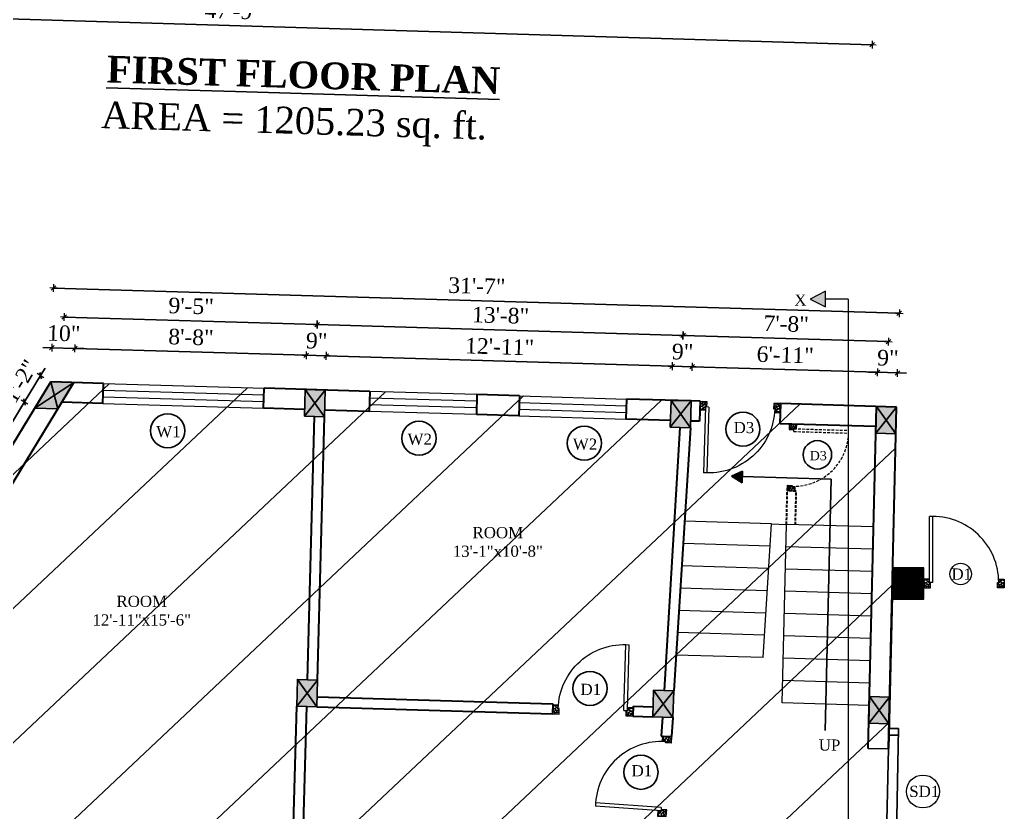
# Model space of a CAD drawing. Header units: inches. Extents: x 4069 to 291496, y -47643 to 12535.
# Drawn here: x 132044.5 to 132485.6, y -23140.3 to -22785.2 of the extents above; entities that cross this region are included whole.
import ezdxf

# ---------------------------------------------------------------- set-up
doc = ezdxf.new("R2010")
doc.units = ezdxf.units.IN
doc.header["$LTSCALE"] = 5
doc.header["$MEASUREMENT"] = 0
doc.linetypes.add('HIDDEN', pattern=[0.375, 0.25, -0.125])
for name, color, linetype, lineweight in [('A-WALL', 7, 'Continuous', 9), ('Dimension', 7, 'Continuous', 18), ('DOOR', 62, 'Continuous', 0), ('Dw', 2, 'Continuous', 18), ('tefriş', 30, 'Continuous', 9)]:
    doc.layers.add(name, color=color, linetype=linetype, lineweight=lineweight)
doc.layers.add('dim line', color=7, linetype='Continuous', lineweight=15, true_color=0xfab2b2)
doc.layers.add('TEXT', color=6, linetype='Continuous')
doc.layers.add('WALL', color=7, linetype='Continuous')
doc.styles.add('ordinary', font='times.ttf')
doc.dimstyles.new('Copy of 96', dxfattribs={"dimtxt": 7, "dimasz": 4, "dimexe": 0.5, "dimexo": 0.5, "dimgap": 3, "dimtad": 1, "dimdec": 1, "dimzin": 11, "dimdsep": 46, "dimlunit": 4, "dimtxsty": 'ordinary', "dimblk": 'OBLIQUE', "dimcen": 0.09, "dimse1": 1, "dimse2": 1, "dimclrt": 6, "dimazin": 0, "dimtfac": 1, "dimtdec": 1, "dimtix": 1, "dimtmove": 2, "dimatfit": 3, "dimldrblk": 'leader', "dimfxl": 0.5, "dimfxlon": 1, "dimtolj": 1, "dimtzin": 0, "dimarcsym": 0})

# ---------------------------------------------------------------- blocks, each defined once
blk = doc.blocks.new('C1a')
at = {"color": 1, "ltscale": 5}
for p, q in [((18657.75, 4625.76), (18648.75, 4625.76)), ((18648.75, 4625.76), (18648.82, 4613.76)), ((18657.82, 4613.76), (18657.75, 4625.76)), ((18648.82, 4613.76), (18657.82, 4613.76))]:
    blk.add_line(p, q, dxfattribs=at)
blk = doc.blocks.new('c2a')
at = {"color": 1, "ltscale": 5}
for p, q in [((18091.63, 4625.76), (18084.82, 4613.76)), ((18101.98, 4625.76), (18091.63, 4625.76)), ((18095.17, 4613.76), (18101.98, 4625.76)), ((18084.82, 4613.76), (18095.17, 4613.76))]:
    blk.add_line(p, q, dxfattribs=at)
blk = doc.blocks.new('A$C27B36B59')
at = {"layer": 'DOOR'}
for p, q in [((0, 4), (0, 0)), ((2.5, 4), (0, 4)), ((0, 0), (3, 0)), ((2.5, 2.5), (2.5, 4)), ((3, 2.5), (2.5, 2.5)), ((3, 0), (3, 2.5))]:
    blk.add_line(p, q, dxfattribs=at)
for centre, radius, start, end in [((-1.4, -0.54), 4.75, 22.1411, 72.838), ((1.34, 2.09), 1.64, 45.138, 144.8948), ((2.21, 0.3), 2.49, 83.3149, 152.658), ((0.13, 0.37), 2.05, 349.4875, 93.6805), ((1.96, -0.47), 2.01, 58.7447, 166.495), ((-0.06, 0.32), 1.13, 343.542, 86.947), ((2.08, -0.4), 1.17, 38.2816, 160.1519)]:
    blk.add_arc(centre, radius, start, end, dxfattribs=at)
blk = doc.blocks.new('D2')
at = {"layer": 'DOOR'}
for p, q in [((74473.95, 24047.59), (74473.95, 24018.09)), ((74473.95, 24047.59), (74475.45, 24047.59)), ((74475.45, 24047.59), (74475.45, 24018.13))]:
    blk.add_line(p, q, dxfattribs=at)
blk.add_arc((74473.95, 24047.59), 29.5, 180, 272.9146, dxfattribs=at)
at = {"layer": 'DOOR', "xscale": -1, "rotation": 180}
blk.add_blockref('A$C27B36B59', (74441.95, 24050.09), dxfattribs=at)
at = {"layer": 'DOOR', "rotation": 180}
blk.add_blockref('A$C27B36B59', (74477.95, 24050.09), dxfattribs=at)
blk = doc.blocks.new('smalldoor hidden')
at = {"layer": 'DOOR', "linetype": 'HIDDEN'}
for p, q in [((9851.61, -757.15), (9876.16, -757.15)), ((9851.61, -758.4), (9851.61, -757.15)), ((9851.61, -758.4), (9876.19, -758.4))]:
    blk.add_line(p, q, dxfattribs=at)
blk.add_arc((9851.61, -758.4), 24.58, 270, 2.9146, dxfattribs=at)
at = {"layer": 'DOOR', "linetype": 'HIDDEN', "yscale": 0.8333000000020547, "zscale": 0.8333000000002357, "rotation": 270}
for p, xscale in [((9849.52, -755.07), 0.8332999999984168), ((9849.52, -785.07), -0.8332999999984168)]:
    blk.add_blockref('A$C27B36B59', p, dxfattribs=dict(at, xscale=xscale))
blk = doc.blocks.new('x-x')
at = {"ltscale": 5}
for points in [[(11364.03, -701.52), (11364.03, -694.51), (11357.15, -698.09)], [(11364.03, -1135.52), (11364.03, -1128.51), (11357.15, -1132.09)]]:
    blk.add_hatch(color=256, dxfattribs=at).paths.add_polyline_path(points)
for p, q in [((11364.03, -694.51), (11357.15, -698.09)), ((11364.03, -701.52), (11364.03, -694.51)), ((11357.15, -698.09), (11364.03, -701.52)), ((11374.13, -698.09), (11364.03, -698.09)), ((11374.13, -698.09), (11374.13, -1132.09)), ((11364.03, -1128.51), (11357.15, -1132.09)), ((11364.03, -1135.52), (11364.03, -1128.51)), ((11357.15, -1132.09), (11364.03, -1135.52)), ((11374.13, -1132.09), (11364.03, -1132.09))]:
    blk.add_line(p, q, dxfattribs=at)
at = {"layer": 'A-WALL', "color": 1, "ltscale": 5}
blk.add_line((11374.13, -1120.09), (11374.13, -1132.09), dxfattribs=at)
at = {"layer": 'TEXT', "style": 'ordinary'}
for p in [(11350.08, -700.97), (11350.08, -1134.1)]:
    blk.add_text('X', height=5, dxfattribs=at).set_placement(p)
blk = doc.blocks.new('oblique')
at = {"color": 0, "lineweight": -2}
blk.add_line((0.25, 0.25), (-0.25, -0.25), dxfattribs=at)
at = {"layer": 'dim line', "lineweight": 9}
for p, q in [((-0.4375, 0), (0.4375, 0)), ((0, 0.4375), (0, -0.4375))]:
    blk.add_line(p, q, dxfattribs=at)
blk = doc.blocks.new('*D3515')
at = {"layer": 'A-WALL', "color": 0, "lineweight": -2, "ltscale": 50, "transparency": 16777216}
blk.add_line((131937.38, -23136.27), (132046.7, -22956.45), dxfattribs=at)
at = {"layer": 'Defpoints', "color": 0, "ltscale": 50, "transparency": 16777216}
for p in [(132046.7, -22956.45), (132051.27, -22959.23), (131941.94, -23139.05)]:
    blk.add_point(p, dxfattribs=at)
at = {"layer": 'A-WALL', "color": 0, "lineweight": -2, "ltscale": 50, "transparency": 16777216, "xscale": 4, "yscale": 4, "zscale": 4}
for p, rotation in [((132046.7, -22956.45), 58.70147092263777), ((131937.38, -23136.27), 238.7014709226378)]:
    blk.add_blockref('oblique', p, dxfattribs=dict(at, rotation=rotation))
at = {"layer": 'A-WALL', "color": 6, "ltscale": 50, "transparency": 16777216, "insert": (131986.43, -23042.95), "char_height": 7, "attachment_point": 5, "rotation": 58.7015, "style": 'ordinary'}
blk.add_mtext('\\A1;17\'-6"', dxfattribs=at)
blk = doc.blocks.new('_OBLIQUE')
at = {"color": 0, "linetype": 'ByBlock'}
blk.add_line((-0.5, -0.5), (0.5, 0.5), dxfattribs=at)
blk = doc.blocks.new('leader')
at = {"layer": 'Dimension'}
for p, q in [((0, -4.33), (0, 4.33)), ((-4.42, 0), (4.42, 0))]:
    blk.add_line(p, q, dxfattribs=at)
blk = doc.blocks.new('*D3516')
at = {"layer": 'A-WALL', "color": 0, "lineweight": -2, "ltscale": 50, "transparency": 16777216}
for p, q in [((132053.87, -22944.66), (132055.95, -22941.24)), ((132046.7, -22956.45), (132053.87, -22944.66)), ((132046.7, -22956.45), (132044.63, -22959.87))]:
    blk.add_line(p, q, dxfattribs=at)
at = {"layer": 'Defpoints', "color": 0, "ltscale": 50, "transparency": 16777216}
for p in [(132053.87, -22944.66), (132058.44, -22947.44), (132051.27, -22959.23)]:
    blk.add_point(p, dxfattribs=at)
at = {"layer": 'A-WALL', "color": 0, "lineweight": -2, "ltscale": 50, "transparency": 16777216, "xscale": 4, "yscale": 4, "zscale": 4}
for p, rotation in [((132053.87, -22944.66), 238.7014709226378), ((132046.7, -22956.45), 58.70147092263776)]:
    blk.add_blockref('oblique', p, dxfattribs=dict(at, rotation=rotation))
at = {"layer": 'A-WALL', "color": 6, "ltscale": 50, "transparency": 16777216, "insert": (132044.73, -22947.18), "char_height": 7, "attachment_point": 5, "rotation": 58.7015, "style": 'ordinary'}
blk.add_mtext('\\A1;1\'-2"', dxfattribs=at)
blk = doc.blocks.new('*D3517')
at = {"layer": 'A-WALL', "color": 0, "lineweight": -2, "ltscale": 50, "transparency": 16777216}
blk.add_line((132035.07, -22941.3), (131918.58, -23132.91), dxfattribs=at)
at = {"layer": 'Defpoints', "color": 0, "ltscale": 50, "transparency": 16777216}
for p in [(132054.85, -22953.33), (131918.58, -23132.91), (131938.36, -23144.94)]:
    blk.add_point(p, dxfattribs=at)
at = {"layer": 'A-WALL', "color": 0, "lineweight": -2, "ltscale": 50, "transparency": 16777216, "xscale": 4, "yscale": 4, "zscale": 4}
for p, rotation in [((132035.07, -22941.3), 58.7014709224049), ((131918.58, -23132.91), 238.7014709224049)]:
    blk.add_blockref('oblique', p, dxfattribs=dict(at, rotation=rotation))
at = {"layer": 'A-WALL', "color": 6, "ltscale": 50, "transparency": 16777216, "insert": (131971.22, -23033.7), "char_height": 7, "attachment_point": 5, "rotation": 58.7015, "style": 'ordinary'}
blk.add_mtext('\\A1;18\'-8"', dxfattribs=at)
blk = doc.blocks.new('*D3373')
at = {"layer": 'A-WALL', "color": 0, "lineweight": -2, "ltscale": 50, "transparency": 16777216}
blk.add_line((131822.74, -23259.02), (132024.66, -22926.9), dxfattribs=at)
at = {"layer": 'Defpoints', "color": 0, "ltscale": 50, "transparency": 16777216}
for p in [(132024.66, -22926.9), (132058.44, -22947.44), (131856.52, -23279.56)]:
    blk.add_point(p, dxfattribs=at)
at = {"layer": 'A-WALL', "color": 0, "lineweight": -2, "ltscale": 50, "transparency": 16777216, "xscale": 4, "yscale": 4, "zscale": 4}
for p, rotation in [((132024.66, -22926.9), 58.70147092240745), ((131822.74, -23259.02), 238.7014709224074)]:
    blk.add_blockref('oblique', p, dxfattribs=dict(at, rotation=rotation))
at = {"layer": 'A-WALL', "color": 6, "ltscale": 50, "transparency": 16777216, "insert": (131918.1, -23089.55), "char_height": 7, "attachment_point": 5, "rotation": 58.7015, "style": 'ordinary'}
blk.add_mtext('\\A1;32\'-5"', dxfattribs=at)
blk = doc.blocks.new('*D3519')
at = {"layer": 'A-WALL', "color": 0, "lineweight": -2, "ltscale": 50, "transparency": 16777216}
for p, q in [((132058.89, -22932.13), (132054.9, -22932.01)), ((132058.89, -22932.13), (132069.24, -22932.44)), ((132069.24, -22932.44), (132073.24, -22932.56))]:
    blk.add_line(p, q, dxfattribs=at)
at = {"layer": 'Defpoints', "color": 0, "ltscale": 50, "transparency": 16777216}
for p in [(132069.24, -22932.44), (132058.44, -22947.44), (132068.78, -22947.74)]:
    blk.add_point(p, dxfattribs=at)
at = {"layer": 'A-WALL', "color": 0, "lineweight": -2, "ltscale": 50, "transparency": 16777216, "xscale": 4, "yscale": 4, "zscale": 4}
for p, rotation in [((132058.89, -22932.13), 358.2899854281607), ((132069.24, -22932.44), 178.2899854281607)]:
    blk.add_blockref('oblique', p, dxfattribs=dict(at, rotation=rotation))
at = {"layer": 'A-WALL', "color": 6, "ltscale": 50, "transparency": 16777216, "insert": (132064.26, -22925.73), "char_height": 7, "attachment_point": 5, "rotation": 358.29, "style": 'ordinary'}
blk.add_mtext('\\A1;10"', dxfattribs=at)
blk = doc.blocks.new('*D3520')
at = {"layer": 'A-WALL', "color": 0, "lineweight": -2, "ltscale": 50, "transparency": 16777216}
blk.add_line((132069.24, -22932.44), (132172.84, -22935.53), dxfattribs=at)
at = {"layer": 'Defpoints', "color": 0, "ltscale": 50, "transparency": 16777216}
for p in [(132172.84, -22935.53), (132068.78, -22947.74), (132172.39, -22950.84)]:
    blk.add_point(p, dxfattribs=at)
at = {"layer": 'A-WALL', "color": 0, "lineweight": -2, "ltscale": 50, "transparency": 16777216, "xscale": 4, "yscale": 4, "zscale": 4}
for p, rotation in [((132069.24, -22932.44), 178.2899854281418), ((132172.84, -22935.53), 358.2899854281418)]:
    blk.add_blockref('oblique', p, dxfattribs=dict(at, rotation=rotation))
at = {"layer": 'A-WALL', "color": 6, "ltscale": 50, "transparency": 16777216, "insert": (132121.24, -22927.43), "char_height": 7, "attachment_point": 5, "rotation": 358.29, "style": 'ordinary'}
blk.add_mtext('\\A1;8\'-8"', dxfattribs=at)
blk = doc.blocks.new('*D3521')
at = {"layer": 'A-WALL', "color": 0, "lineweight": -2, "ltscale": 50, "transparency": 16777216}
for p, q in [((132172.84, -22935.53), (132168.85, -22935.41)), ((132172.84, -22935.53), (132181.84, -22935.8)), ((132181.84, -22935.8), (132185.84, -22935.92))]:
    blk.add_line(p, q, dxfattribs=at)
at = {"layer": 'Defpoints', "color": 0, "ltscale": 50, "transparency": 16777216}
for p in [(132181.84, -22935.8), (132172.39, -22950.84), (132181.38, -22951.11)]:
    blk.add_point(p, dxfattribs=at)
at = {"layer": 'A-WALL', "color": 0, "lineweight": -2, "ltscale": 50, "transparency": 16777216, "xscale": 4, "yscale": 4, "zscale": 4}
for p, rotation in [((132172.84, -22935.53), 358.2899854281418), ((132181.84, -22935.8), 178.2899854281418)]:
    blk.add_blockref('oblique', p, dxfattribs=dict(at, rotation=rotation))
at = {"layer": 'A-WALL', "color": 6, "ltscale": 50, "transparency": 16777216, "insert": (132177.54, -22929.1), "char_height": 7, "attachment_point": 5, "rotation": 358.29, "style": 'ordinary'}
blk.add_mtext('\\A1;9"', dxfattribs=at)
blk = doc.blocks.new('*D3522')
at = {"layer": 'A-WALL', "color": 0, "lineweight": -2, "ltscale": 50, "transparency": 16777216}
blk.add_line((132181.84, -22935.8), (132336.77, -22940.43), dxfattribs=at)
at = {"layer": 'Defpoints', "color": 0, "ltscale": 50, "transparency": 16777216}
for p in [(132336.77, -22940.43), (132181.38, -22951.11), (132336.31, -22955.73)]:
    blk.add_point(p, dxfattribs=at)
at = {"layer": 'A-WALL', "color": 0, "lineweight": -2, "ltscale": 50, "transparency": 16777216, "xscale": 4, "yscale": 4, "zscale": 4}
for p, rotation in [((132181.84, -22935.8), 178.2899854281418), ((132336.77, -22940.43), 358.2899854281418)]:
    blk.add_blockref('oblique', p, dxfattribs=dict(at, rotation=rotation))
at = {"layer": 'A-WALL', "color": 6, "ltscale": 50, "transparency": 16777216, "insert": (132259.5, -22931.62), "char_height": 7, "attachment_point": 5, "rotation": 358.29, "style": 'ordinary'}
blk.add_mtext('\\A1;12\'-11"', dxfattribs=at)
blk = doc.blocks.new('*D3523')
at = {"layer": 'A-WALL', "color": 0, "lineweight": -2, "ltscale": 50, "transparency": 16777216}
for p, q in [((132336.77, -22940.43), (132332.77, -22940.31)), ((132336.77, -22940.43), (132345.77, -22940.69)), ((132345.77, -22940.69), (132349.76, -22940.81))]:
    blk.add_line(p, q, dxfattribs=at)
at = {"layer": 'Defpoints', "color": 0, "ltscale": 50, "transparency": 16777216}
for p in [(132345.77, -22940.69), (132336.31, -22955.73), (132345.31, -22956)]:
    blk.add_point(p, dxfattribs=at)
at = {"layer": 'A-WALL', "color": 0, "lineweight": -2, "ltscale": 50, "transparency": 16777216, "xscale": 4, "yscale": 4, "zscale": 4}
for p, rotation in [((132336.77, -22940.43), 358.2899854281418), ((132345.77, -22940.69), 178.2899854281418)]:
    blk.add_blockref('oblique', p, dxfattribs=dict(at, rotation=rotation))
at = {"layer": 'A-WALL', "color": 6, "ltscale": 50, "transparency": 16777216, "insert": (132341.46, -22933.99), "char_height": 7, "attachment_point": 5, "rotation": 358.29, "style": 'ordinary'}
blk.add_mtext('\\A1;9"', dxfattribs=at)
blk = doc.blocks.new('*D3524')
at = {"layer": 'A-WALL', "color": 0, "lineweight": -2, "ltscale": 50, "transparency": 16777216}
blk.add_line((132345.77, -22940.69), (132428.73, -22943.17), dxfattribs=at)
at = {"layer": 'Defpoints', "color": 0, "ltscale": 50, "transparency": 16777216}
for p in [(132428.73, -22943.17), (132345.31, -22956), (132428.27, -22958.48)]:
    blk.add_point(p, dxfattribs=at)
at = {"layer": 'A-WALL', "color": 0, "lineweight": -2, "ltscale": 50, "transparency": 16777216, "xscale": 4, "yscale": 4, "zscale": 4}
for p, rotation in [((132345.77, -22940.69), 178.2899854281418), ((132428.73, -22943.17), 358.2899854281418)]:
    blk.add_blockref('oblique', p, dxfattribs=dict(at, rotation=rotation))
at = {"layer": 'A-WALL', "color": 6, "ltscale": 50, "transparency": 16777216, "insert": (132387.44, -22935.37), "char_height": 7, "attachment_point": 5, "rotation": 358.29, "style": 'ordinary'}
blk.add_mtext('\\A1;6\'-11"', dxfattribs=at)
blk = doc.blocks.new('*D3525')
at = {"layer": 'A-WALL', "color": 0, "lineweight": -2, "ltscale": 50, "transparency": 16777216}
for p, q in [((132428.73, -22943.17), (132424.73, -22943.05)), ((132428.73, -22943.17), (132437.73, -22943.44)), ((132437.73, -22943.44), (132441.72, -22943.56))]:
    blk.add_line(p, q, dxfattribs=at)
at = {"layer": 'Defpoints', "color": 0, "ltscale": 50, "transparency": 16777216}
for p in [(132437.73, -22943.44), (132428.27, -22958.48), (132437.27, -22958.75)]:
    blk.add_point(p, dxfattribs=at)
at = {"layer": 'A-WALL', "color": 0, "lineweight": -2, "ltscale": 50, "transparency": 16777216, "xscale": 4, "yscale": 4, "zscale": 4}
for p, rotation in [((132428.73, -22943.17), 358.2899854281418), ((132437.73, -22943.44), 178.2899854281418)]:
    blk.add_blockref('oblique', p, dxfattribs=dict(at, rotation=rotation))
at = {"layer": 'A-WALL', "color": 6, "ltscale": 50, "transparency": 16777216, "insert": (132433.42, -22936.74), "char_height": 7, "attachment_point": 5, "rotation": 358.29, "style": 'ordinary'}
blk.add_mtext('\\A1;9"', dxfattribs=at)
blk = doc.blocks.new('*D3526')
at = {"layer": 'A-WALL', "color": 0, "lineweight": -2, "ltscale": 50, "transparency": 16777216}
blk.add_line((132433.64, -22929.41), (132341.68, -22926.66), dxfattribs=at)
at = {"layer": 'Defpoints', "color": 0, "ltscale": 50, "transparency": 16777216}
for p in [(132341.68, -22926.66), (132340.81, -22955.87), (132432.77, -22958.61)]:
    blk.add_point(p, dxfattribs=at)
at = {"layer": 'A-WALL', "color": 0, "lineweight": -2, "ltscale": 50, "transparency": 16777216, "xscale": 4, "yscale": 4, "zscale": 4}
for p, rotation in [((132341.68, -22926.66), 178.2899854281411), ((132433.64, -22929.41), 358.2899854281411)]:
    blk.add_blockref('oblique', p, dxfattribs=dict(at, rotation=rotation))
at = {"layer": 'A-WALL', "color": 6, "ltscale": 50, "transparency": 16777216, "insert": (132387.86, -22921.47), "char_height": 7, "attachment_point": 5, "rotation": 358.29, "style": 'ordinary'}
blk.add_mtext('\\A1;7\'-8"', dxfattribs=at)
blk = doc.blocks.new('*D3527')
at = {"layer": 'A-WALL', "color": 0, "lineweight": -2, "ltscale": 50, "transparency": 16777216}
blk.add_line((132341.68, -22926.66), (132177.76, -22921.77), dxfattribs=at)
at = {"layer": 'Defpoints', "color": 0, "ltscale": 50, "transparency": 16777216}
for p in [(132177.76, -22921.77), (132176.88, -22950.97), (132340.81, -22955.87)]:
    blk.add_point(p, dxfattribs=at)
at = {"layer": 'A-WALL', "color": 0, "lineweight": -2, "ltscale": 50, "transparency": 16777216, "xscale": 4, "yscale": 4, "zscale": 4}
for p, rotation in [((132177.76, -22921.77), 178.2899854281418), ((132341.68, -22926.66), 358.2899854281418)]:
    blk.add_blockref('oblique', p, dxfattribs=dict(at, rotation=rotation))
at = {"layer": 'A-WALL', "color": 6, "ltscale": 50, "transparency": 16777216, "insert": (132259.92, -22917.66), "char_height": 7, "attachment_point": 5, "rotation": 358.29, "style": 'ordinary'}
blk.add_mtext('\\A1;13\'-8"', dxfattribs=at)
blk = doc.blocks.new('*D3528')
at = {"layer": 'A-WALL', "color": 0, "lineweight": -2, "ltscale": 50, "transparency": 16777216}
blk.add_line((132177.76, -22921.77), (132064.48, -22918.39), dxfattribs=at)
at = {"layer": 'Defpoints', "color": 0, "ltscale": 50, "transparency": 16777216}
for p in [(132064.48, -22918.39), (132063.61, -22947.59), (132176.88, -22950.97)]:
    blk.add_point(p, dxfattribs=at)
at = {"layer": 'A-WALL', "color": 0, "lineweight": -2, "ltscale": 50, "transparency": 16777216, "xscale": 4, "yscale": 4, "zscale": 4}
for p, rotation in [((132064.48, -22918.39), 178.2899854281418), ((132177.76, -22921.77), 358.2899854281418)]:
    blk.add_blockref('oblique', p, dxfattribs=dict(at, rotation=rotation))
at = {"layer": 'A-WALL', "color": 6, "ltscale": 50, "transparency": 16777216, "insert": (132121.32, -22913.51), "char_height": 7, "attachment_point": 5, "rotation": 358.29, "style": 'ordinary'}
blk.add_mtext('\\A1;9\'-5"', dxfattribs=at)
blk = doc.blocks.new('*D3374')
at = {"layer": 'A-WALL', "color": 0, "lineweight": -2, "ltscale": 50, "transparency": 16777216}
blk.add_line((132059.69, -22905.4), (132438.52, -22916.71), dxfattribs=at)
at = {"layer": 'Defpoints', "color": 0, "ltscale": 50, "transparency": 16777216}
for p in [(132438.52, -22916.71), (132058.44, -22947.44), (132437.27, -22958.75)]:
    blk.add_point(p, dxfattribs=at)
at = {"layer": 'A-WALL', "color": 0, "lineweight": -2, "ltscale": 50, "transparency": 16777216, "xscale": 4, "yscale": 4, "zscale": 4}
for p, rotation in [((132059.69, -22905.4), 178.2899854281418), ((132438.52, -22916.71), 358.2899854281418)]:
    blk.add_blockref('oblique', p, dxfattribs=dict(at, rotation=rotation))
at = {"layer": 'A-WALL', "color": 6, "ltscale": 50, "transparency": 16777216, "insert": (132249.3, -22904.48), "char_height": 7, "attachment_point": 5, "rotation": 358.29, "style": 'ordinary'}
blk.add_mtext('\\A1;31\'-7"', dxfattribs=at)
blk = doc.blocks.new('*D3387')
at = {"layer": 'A-WALL', "color": 0, "lineweight": -2, "ltscale": 50, "transparency": 16777216}
blk.add_line((132426.37, -22796.39), (131853.62, -22779.29), dxfattribs=at)
at = {"layer": 'Defpoints', "color": 0, "ltscale": 50, "transparency": 16777216}
for p in [(131856.52, -22682.38), (132429.26, -22699.48), (131853.62, -22779.29)]:
    blk.add_point(p, dxfattribs=at)
at = {"layer": 'A-WALL', "color": 0, "lineweight": -2, "ltscale": 50, "transparency": 16777216, "xscale": 4, "yscale": 4, "zscale": 4}
for p, rotation in [((131853.62, -22779.29), 178.2899854281422), ((132426.37, -22796.39), 358.2899854281422)]:
    blk.add_blockref('oblique', p, dxfattribs=dict(at, rotation=rotation))
at = {"layer": 'A-WALL', "color": 6, "ltscale": 50, "transparency": 16777216, "insert": (132140.19, -22781.27), "char_height": 7, "attachment_point": 5, "rotation": 358.29, "style": 'ordinary'}
blk.add_mtext('\\A1;47\'-9"', dxfattribs=at)

msp = doc.modelspace()

# ---------------------------------------------------------------- hatches: boundary and pattern name
at = {"layer": 'A-WALL', "ltscale": 5}
h = msp.add_hatch(dxfattribs=at)
h.set_pattern_fill('ANSI31', color=256)
h.set_pattern_definition([(45, (108013.48338, -24683.50437), (-0.08838834765, 0.08838834765), [])])
h.paths.add_polyline_path([(132435.5614, -23044.78323), (132449.5614, -23044.78323), (132449.5614, -23030.78323), (132435.5614, -23030.78323)])
at = {"layer": 'WALL', "linetype": 'ByBlock', "ltscale": 5, "true_color": 0xf8991e}
h = msp.add_hatch(dxfattribs=at)
h.set_pattern_fill('ANSI31', color=30, scale=350, angle=-1.7100146)
h.set_pattern_definition([(43.29, (125492.223, -20503.353), (-29.999, 31.8453), [])])
h.paths.add_polyline_path([(131856.51553, -23279.55849), (132058.43742, -22947.43612), (132437.26864, -22958.74584), (132429.4394, -23290.66003), (132429.26035, -23296.65735)])
h = msp.add_hatch(color=30, dxfattribs=at)
h.dxf.hatch_style = 1
h.paths.add_polyline_path([(132060.02553, -22953.48621), (132061.61364, -22959.53629), (132068.78247, -22947.74496)])
h.paths.add_polyline_path([(132060.02553, -22953.48621), (132068.78247, -22947.74496), (132058.43742, -22947.43612)])
h.paths.add_polyline_path([(132058.43742, -22947.43612), (132051.2686, -22959.22745), (132060.02553, -22953.48621)])
h.paths.add_polyline_path([(132060.02553, -22953.48621), (132051.2686, -22959.22745), (132061.61364, -22959.53629)])
h = msp.add_hatch(color=30, dxfattribs=at)
h.dxf.hatch_style = 1
h.paths.add_polyline_path([(132176.70552, -22956.9696), (132172.02847, -22962.83264), (132181.02447, -22963.10121)])
h.paths.add_polyline_path([(132181.02447, -22963.10121), (132181.38256, -22951.10656), (132176.70552, -22956.9696)])
h.paths.add_polyline_path([(132176.70552, -22956.9696), (132181.38256, -22951.10656), (132172.38657, -22950.83799)])
h.paths.add_polyline_path([(132172.38657, -22950.83799), (132172.02847, -22962.83264), (132176.70552, -22956.9696)])
h = msp.add_hatch(color=30, dxfattribs=at)
h.dxf.hatch_style = 1
h.paths.add_polyline_path([(132340.63248, -22961.86352), (132335.95544, -22967.72656), (132344.95143, -22967.99513)])
h.paths.add_polyline_path([(132344.95143, -22967.99513), (132345.30952, -22956.00047), (132340.63248, -22961.86352)])
h.paths.add_polyline_path([(132340.63248, -22961.86352), (132345.30952, -22956.00047), (132336.31353, -22955.7319)])
h.paths.add_polyline_path([(132336.31353, -22955.7319), (132335.95544, -22967.72656), (132340.63248, -22961.86352)])
h = msp.add_hatch(color=30, dxfattribs=at)
h.dxf.hatch_style = 1
h.paths.add_polyline_path([(132436.98432, -22970.7427), (132432.6284, -22964.60998), (132427.98816, -22970.47413)])
h.paths.add_polyline_path([(132436.98432, -22970.7427), (132437.26864, -22958.74584), (132432.6284, -22964.60998)])
h.paths.add_polyline_path([(132437.26864, -22958.74584), (132428.27247, -22958.47727), (132432.6284, -22964.60998)])
h.paths.add_polyline_path([(132432.6284, -22964.60998), (132428.27247, -22958.47727), (132427.98816, -22970.47413)])
at = {"layer": 'WALL', "linetype": 'ByBlock', "ltscale": 5}
msp.add_hatch(color=2, dxfattribs=at).paths.add_polyline_path([(132363.41568, -22989.72083), (132368.34635, -22987.46437), (132368.18974, -22992.71028)])
at = {"layer": 'WALL', "linetype": 'ByBlock', "ltscale": 5, "true_color": 0xf8991e}
h = msp.add_hatch(color=30, dxfattribs=at)
h.dxf.hatch_style = 1
h.paths.add_polyline_path([(132173.25623, -23086.92454), (132168.57919, -23092.78759), (132177.57518, -23093.05616)])
h.paths.add_polyline_path([(132177.57518, -23093.05616), (132177.93327, -23081.0615), (132173.25623, -23086.92454)])
h.paths.add_polyline_path([(132173.25623, -23086.92454), (132177.93327, -23081.0615), (132168.93728, -23080.79293)])
h.paths.add_polyline_path([(132168.93728, -23080.79293), (132168.57919, -23092.78759), (132173.25623, -23086.92454)])
h = msp.add_hatch(color=30, dxfattribs=at)
h.dxf.hatch_style = 1
h.paths.add_polyline_path([(132332.79865, -23091.68756), (132328.1216, -23097.55061), (132337.1176, -23097.81917)])
h.paths.add_polyline_path([(132337.1176, -23097.81917), (132337.47569, -23085.82452), (132332.79865, -23091.68756)])
h.paths.add_polyline_path([(132332.79865, -23091.68756), (132337.47569, -23085.82452), (132328.4797, -23085.55595)])
h.paths.add_polyline_path([(132328.4797, -23085.55595), (132328.1216, -23097.55061), (132332.79865, -23091.68756)])
h = msp.add_hatch(color=30, dxfattribs=at)
h.dxf.hatch_style = 1
h.paths.add_polyline_path([(132433.90421, -23100.70867), (132429.54829, -23094.57595), (132424.90805, -23100.44009)])
h.paths.add_polyline_path([(132433.90421, -23100.70867), (132434.18853, -23088.71181), (132429.54829, -23094.57595)])
h.paths.add_polyline_path([(132434.18853, -23088.71181), (132425.19237, -23088.44323), (132429.54829, -23094.57595)])
h.paths.add_polyline_path([(132429.54829, -23094.57595), (132425.19237, -23088.44323), (132424.90805, -23100.44009)])

# ---------------------------------------------------------------- linework, layer by layer
at = {"color": 1, "ltscale": 5}
for p, q in [((132051.2686, -22959.22745), (132068.78247, -22947.74496)), ((132058.43742, -22947.43612), (132061.61364, -22959.53629)), ((132172.02847, -22962.83264), (132181.38256, -22951.10656)), ((132181.02447, -22963.10121), (132172.38657, -22950.83799)), ((132335.95544, -22967.72656), (132345.30952, -22956.00047)), ((132344.95143, -22967.99513), (132336.31353, -22955.7319)), ((132427.98816, -22970.47413), (132437.26864, -22958.74584)), ((132436.98432, -22970.7427), (132428.27247, -22958.47727)), ((132341.99217, -23019.92987), (132341.65775, -23019.90866)), ((132168.57919, -23092.78759), (132177.93327, -23081.0615)), ((132177.57518, -23093.05616), (132168.93728, -23080.79293)), ((132328.1216, -23097.55061), (132337.47569, -23085.82452)), ((132337.1176, -23097.81917), (132328.4797, -23085.55595)), ((132424.90805, -23100.44009), (132434.18853, -23088.71181)), ((132433.90421, -23100.70867), (132425.19237, -23088.44323))]:
    msp.add_line(p, q, dxfattribs=at)
at = {"layer": 'A-WALL', "lineweight": 30}
for p, q in [((131856.51553, -23279.55849), (132058.43742, -22947.43612)), ((131866.86058, -23279.86733), (132068.78247, -22947.74496)), ((132082.04652, -22948.14095), (132058.43742, -22947.43612)), ((132081.77796, -22957.13694), (132082.04652, -22948.14095)), ((132153.74589, -22959.28549), (132154.01446, -22950.2895)), ((132201.37365, -22951.70337), (132154.01446, -22950.2895)), ((132201.37365, -22951.70337), (132201.10508, -22960.69937)), ((132081.77796, -22957.13694), (132063.40585, -22956.58846)), ((132249.35227, -22953.13574), (132249.08371, -22962.13173)), ((132268.34381, -22953.70272), (132249.35227, -22953.13574)), ((132268.34381, -22953.70272), (132268.07524, -22962.69871)), ((132316.32244, -22955.13508), (132316.05387, -22964.13108)), ((132345.30952, -22956.00047), (132316.32244, -22955.13508)), ((132349.30783, -22956.11984), (132345.30952, -22956.00047)), ((132349.30783, -22956.11984), (132349.03926, -22965.11583)), ((132172.118, -22959.83398), (132153.74589, -22959.28549)), ((132201.10508, -22960.69937), (132181.11399, -22960.10255)), ((132385.29179, -22957.19411), (132385.02322, -22966.1901)), ((132437.26864, -22958.74584), (132385.29179, -22957.19411)), ((132424.64132, -23111.69479), (132428.27247, -22958.47727)), ((132433.64385, -23111.69479), (132437.26864, -22958.74584)), ((132173.41543, -23080.92662), (132176.54632, -22962.96752)), ((132177.93327, -23081.0615), (132181.02447, -22963.10121)), ((132268.07524, -22962.69871), (132249.08371, -22962.13173)), ((132336.04496, -22964.7279), (132316.05387, -22964.13108)), ((132349.03926, -22965.11583), (132345.04095, -22964.99646)), ((132340.27092, -22967.85539), (132333.16021, -23085.69568)), ((132344.95143, -22967.99513), (132337.47569, -23085.82452)), ((132428.05924, -22967.47491), (132385.02322, -22966.1901)), ((132435.5614, -23030.78323), (132433.64385, -23111.69479)), ((132177.70947, -23088.55816), (132283.27593, -23091.70977)), ((132167.21264, -23145.7704), (132168.57919, -23092.78759)), ((132171.71114, -23145.88643), (132173.07769, -23092.90361)), ((132177.57518, -23093.05616), (132283.14164, -23096.20776)), ((132283.27593, -23091.70977), (132283.14164, -23096.20776)), ((132319.2599, -23092.78404), (132319.12561, -23097.28204)), ((132319.2599, -23092.78404), (132328.25589, -23093.05261)), ((132319.12561, -23097.28204), (132328.1216, -23097.55061)), ((132332.43708, -23097.67944), (132331.92487, -23106.16794)), ((132337.1176, -23097.81917), (132336.54684, -23106.30592)), ((132331.92487, -23106.16794), (132336.54684, -23106.30592))]:
    msp.add_line(p, q, dxfattribs=at)
at = {"layer": 'A-WALL', "linetype": 'HIDDEN', "lineweight": 30}
for p, q in [((132388.01041, -23011.29926), (132388.36641, -22996.2781)), ((132392.3647, -22996.39746), (132388.36641, -22996.2781)), ((132392.00871, -23011.41862), (132392.3647, -22996.39746))]:
    msp.add_line(p, q, dxfattribs=at)
at = {"layer": 'A-WALL', "ltscale": 5}
for p, q in [((132449.5614, -23030.78323), (132435.5614, -23030.78323)), ((132424.64132, -23111.69479), (132433.64385, -23111.69479))]:
    msp.add_line(p, q, dxfattribs=at)
msp.add_lwpolyline([(132435.5614, -23044.78323), (132449.5614, -23044.78323), (132449.5614, -23030.78323), (132435.5614, -23030.78323)], close=True, dxfattribs=at)
for centre, radius in [((132466.009, -23033.55619), 4.82435), ((132449.1155, -23130.98611), 7.38406)]:
    msp.add_circle(centre, radius, dxfattribs=at)
at = {"layer": 'Dw', "color": 3}
for p, q in [((132081.957, -22951.13962), (132153.92494, -22953.28817)), ((132082.04652, -22948.14095), (132154.01446, -22950.2895)), ((132249.35227, -22953.13574), (132201.37365, -22951.70337)), ((132081.86748, -22954.13828), (132153.83541, -22956.28683)), ((132249.26275, -22956.1344), (132201.28413, -22954.70204)), ((132268.25429, -22956.70138), (132316.23291, -22958.13375)), ((132268.34381, -22953.70272), (132316.32244, -22955.13508)), ((132081.77796, -22957.13694), (132153.74589, -22959.28549)), ((132249.08371, -22962.13173), (132201.10508, -22960.69937)), ((132249.17323, -22959.13307), (132201.19461, -22957.7007)), ((132268.16477, -22959.70005), (132316.14339, -22961.13241)), ((132268.07524, -22962.69871), (132316.05387, -22964.13108))]:
    msp.add_line(p, q, dxfattribs=at)
at = {"layer": 'tefriş', "ltscale": 5}
for p, q in [((132381.27321, -23011.09812), (132342.29058, -23009.93433)), ((132377.47198, -23071.01137), (132381.27321, -23011.09812)), ((132381.27321, -23011.09812), (132388.01041, -23011.29926)), ((132386.11496, -23091.27831), (132388.01041, -23011.29926)), ((132426.99305, -23012.46306), (132388.01041, -23011.29926)), ((132380.64038, -23021.07245), (132341.65775, -23019.90866)), ((132426.75605, -23022.46309), (132387.77342, -23021.29929)), ((132380.00756, -23031.04678), (132341.02493, -23029.88299)), ((132426.51913, -23032.46009), (132387.5365, -23031.29629)), ((132379.37473, -23041.02111), (132340.3921, -23039.85732)), ((132426.28225, -23042.4552), (132387.29962, -23041.2914)), ((132378.73906, -23051.04029), (132339.75643, -23049.87649)), ((132426.04528, -23052.4541), (132387.06265, -23051.2903)), ((132378.10908, -23060.96977), (132339.12645, -23059.80597)), ((132425.80836, -23062.4511), (132386.82573, -23061.2873)), ((132377.47198, -23071.01137), (132338.48935, -23069.84758)), ((132425.57144, -23072.4481), (132386.58881, -23071.28431)), ((132425.33452, -23082.44511), (132386.35189, -23081.28131)), ((132425.09759, -23092.44211), (132386.11496, -23091.27831))]:
    msp.add_line(p, q, dxfattribs=at)
at = {"layer": 'TEXT'}
for centre, radius in [((132368.46982, -22968.61683), 7.64038), ((132110.78649, -22969.3568), 7.64038), ((132223.38808, -22972.71844), 7.64038), ((132297.42283, -22974.92869), 7.64038), ((132401.84962, -22980.12574), 6.36673), ((132299.96361, -23084.78505), 7.64038), ((132322.79791, -23122.37641), 7.64038)]:
    msp.add_circle(centre, radius, dxfattribs=at)
at = {"layer": 'WALL', "color": 2, "linetype": 'ByBlock', "ltscale": 5}
for p, q in [((132363.41568, -22989.72083), (132368.34635, -22987.46437)), ((132368.34635, -22987.46437), (132368.18974, -22992.71028)), ((132368.18974, -22992.71028), (132363.41568, -22989.72083)), ((132368.27466, -22989.86589), (132407.99537, -22991.05172)), ((132405.32785, -23103.60847), (132407.99537, -22991.05172))]:
    msp.add_line(p, q, dxfattribs=at)
at = {"layer": 'WALL', "color": 2, "linetype": 'ByBlock'}
for p, q in [((132433.78604, -23105.69479), (132438.08611, -23105.69479)), ((132433.85714, -23102.69479), (132438.14466, -23102.69479)), ((132437.14721, -23153.80141), (132438.14466, -23102.69479)), ((132432.64847, -23153.69479), (132433.64385, -23111.69479))]:
    msp.add_line(p, q, dxfattribs=at)
at = {"layer": 'WALL', "color": 2, "linetype": 'ByBlock', "ltscale": 5}
for points in [[(132051.2686, -22959.22745), (132061.61364, -22959.53629), (132068.78247, -22947.74496), (132058.43742, -22947.43612)], [(132172.02847, -22962.83264), (132181.02447, -22963.10121), (132181.38256, -22951.10656), (132172.38657, -22950.83799)], [(132335.95544, -22967.72656), (132344.95143, -22967.99513), (132345.30952, -22956.00047), (132336.31353, -22955.7319)], [(132428.27247, -22958.47727), (132427.98816, -22970.47413), (132436.98432, -22970.7427), (132437.26864, -22958.74584)], [(132168.57919, -23092.78759), (132177.57518, -23093.05616), (132177.93327, -23081.0615), (132168.93728, -23080.79293)], [(132328.1216, -23097.55061), (132337.1176, -23097.81917), (132337.47569, -23085.82452), (132328.4797, -23085.55595)], [(132425.19237, -23088.44323), (132424.90805, -23100.44009), (132433.90421, -23100.70867), (132434.18853, -23088.71181)]]:
    msp.add_lwpolyline(points, close=True, dxfattribs=at)

# ---------------------------------------------------------------- block references
at = {"layer": 'A-WALL', "color": 1}
msp.add_blockref('x-x', (121041.42846, -22212.34178), dxfattribs=at)
at = {"layer": 'A-WALL', "color": 1, "rotation": 358.2899854281413}
msp.add_blockref('smalldoor hidden', (122566.65686, -21917.64277), dxfattribs=at)
at = {"layer": 'WALL', "color": 2, "linetype": 'ByBlock', "ltscale": 5}
for name, p, rotation in [('c2a', (113836.8243, -27031.26367), 358.2899854281413), ('C1a', (113649.79521, -27025.68006), 358.2899854281413), ('C1a', (113646.7151, -27155.64602), 358.2899854281578)]:
    msp.add_blockref(name, p, dxfattribs=dict(at, rotation=rotation))
at = {"layer": 'WALL', "color": 2, "linetype": 'ByBlock', "xscale": -1}
for p, rotation in [((206076.41344, -49217.99039), 358.2899854281413), ((58592.02, 3164.58851), 178.2899854281413)]:
    msp.add_blockref('D2', p, dxfattribs=dict(at, rotation=rotation))
at = {"layer": 'WALL', "color": 2, "linetype": 'ByBlock'}
for p, rotation in [((206927.51262, 1010.30469), 180.0000000001832), ((113335.80864, 52781.63148), 266.1524916298357)]:
    msp.add_blockref('D2', p, dxfattribs=dict(at, rotation=rotation))

# ---------------------------------------------------------------- texts
at = {"layer": 'TEXT', "style": 'ordinary'}
for s, height, p in [('D3', 5, (132364.31623, -22970.41881)), ('W1', 5, (132105.6643, -22972.26937)), ('W2', 5, (132218.26589, -22975.631)), ('W2', 5, (132292.30064, -22977.84126)), ('D3', 4.1665, (132398.36009, -22982.57598)), ('D1', 5, (132461.88499, -23036.05078)), ('D1', 5, (132295.72401, -23087.72396)), ('UP', 5, (132402.44763, -23112.68145)), ('D1', 5, (132318.59226, -23124.17678)), ('SD1', 5, (132442.99798, -23133.43023))]:
    msp.add_text(s, height=height, dxfattribs=at).set_placement(p)
at = {"layer": 'TEXT', "char_height": 12, "width": 219.8150831, "attachment_point": 8, "rotation": 358.2895973, "style": 'ordinary'}
for s, insert in [('{\\fTimes New Roman|b1|i0|c0|p18;\\LFIRST FLOOR PLAN}', (132171.43597, -22816.08209)), ('AREA = 1205.23 sq. ft.', (132167.12943, -22840.20507))]:
    msp.add_mtext(s, dxfattribs=dict(at, insert=insert))
at = {"layer": 'TEXT', "char_height": 5, "attachment_point": 8, "style": 'ordinary'}
for s, insert in [('ROOM\\P13\'-1"x10\'-8"', (132258.67977, -23025.88949)), ('ROOM\\P12\'-11"x15\'-6"', (132099.18084, -23056.69436))]:
    msp.add_mtext_dynamic_manual_height_columns(s, width=101.5687276, gutter_width=1720.71691, heights=[0], dxfattribs=dict(at, insert=insert))

# ---------------------------------------------------------------- dimensions: what is measured, and where the dimension line sits
at = {"layer": 'A-WALL', "ltscale": 50}
for base, p1, p2, angle, picture, middle in [((131853.62237, -22779.28709), (132429.26035, -22699.47642), (131856.51553, -22682.37755), 358.2899854, '*D3387', (132140.19086, -22781.2688)), ((132438.52371, -22916.70577), (132058.43742, -22947.43612), (132437.26864, -22958.74584), 358.2899854, '*D3374', (132249.30418, -22904.48318)), ((132064.48175, -22918.38856), (132176.88456, -22950.97227), (132063.60994, -22947.59054), 358.2899854, '*D3528', (132121.31513, -22913.5117)), ((132177.75637, -22921.77029), (132340.81153, -22955.86619), (132176.88456, -22950.97227), 358.2899854, '*D3527', (132259.91562, -22917.65961)), ((132172.84352, -22935.53176), (132068.78247, -22947.74496), (132172.38657, -22950.83799), 178.2899854, '*D3520', (132121.23725, -22927.42761)), ((132181.83951, -22935.80033), (132172.38657, -22950.83799), (132181.38256, -22951.10656), 178.2899854, '*D3521', (132177.53759, -22929.09831)), ((132336.77049, -22940.42567), (132181.38256, -22951.10656), (132336.31353, -22955.7319), 178.2899854, '*D3522', (132259.49897, -22931.61589)), ((132345.76648, -22940.69424), (132336.31353, -22955.7319), (132345.30952, -22956.00047), 178.2899854, '*D3523', (132341.46456, -22933.99223)), ((132428.72943, -22943.17104), (132345.30952, -22956.00047), (132428.27247, -22958.47727), 178.2899854, '*D3524', (132387.44373, -22935.375)), ((132437.72559, -22943.43961), (132428.27247, -22958.47727), (132437.26864, -22958.74584), 178.2899854, '*D3525', (132433.42359, -22936.7376)), ((132053.8729, -22944.66101), (132051.2686, -22959.22745), (132058.43742, -22947.43612), 238.7014709, '*D3516', (132044.73442, -22947.17994)), ((132046.70407, -22956.45233), (131941.94402, -23139.04518), (132051.2686, -22959.22745), 238.7014709, '*D3515', (131986.42734, -23042.94776))]:
    dim = msp.add_linear_dim(base=base, p1=p1, p2=p2, angle=angle, dimstyle='Copy of 96', override={"dimdec": 0, "dimblk": 'oblique', "dimtdec": 0, "dimarcsym": 1}, dxfattribs=at)
    dim.commit()
    dim.dimension.update_dxf_attribs({"geometry": picture, "text_midpoint": middle})
for p1, p2, distance, picture, middle in [((132432.77055, -22958.61156), (132340.81153, -22955.86619), -29.21499, '*D3526', (132387.85892, -22921.46916)), ((132058.43742, -22947.43612), (132068.78247, -22947.74496), 15.31305, '*D3519', (132064.26267, -22925.72667)), ((131856.51553, -23279.55849), (132058.43742, -22947.43612), 39.52759, '*D3373', (131918.09543, -23089.55464)), ((132054.85301, -22953.33178), (131938.35961, -23144.94084), -23.15088, '*D3517', (131971.21871, -23033.7013))]:
    dim = msp.add_aligned_dim(p1=p1, p2=p2, distance=distance, dimstyle='Copy of 96', override={"dimdec": 0, "dimblk": 'oblique', "dimtdec": 0, "dimarcsym": 1}, dxfattribs=at)
    dim.commit()
    dim.dimension.update_dxf_attribs({"geometry": picture, "text_midpoint": middle})

doc.saveas('drawing.dxf')
